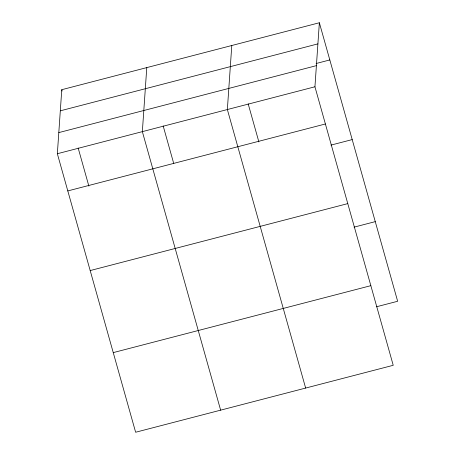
<?xml version="1.0" encoding="UTF-8"?>
<svg xmlns="http://www.w3.org/2000/svg" width="455" height="455" viewBox="0 0 455 455"><rect width="100%" height="100%" fill="white"/><g stroke="black" fill="none" stroke-linecap="round" stroke-linejoin="round"><path stroke-width="0.68" d="M319.364 22.75L314.94 86.78L393.228 365.302L135.635 432.25L57.347 153.727L61.772 89.698L319.364 22.75L397.653 301.273L376.439 306.784M146.777 67.607L142.352 131.631L220.641 410.16M231.783 45.511L227.358 109.541L305.646 388.064M60.31 110.827L317.903 43.879M316.134 63.507L329.818 59.946M58.809 132.598L316.396 65.651M57.347 153.727L314.94 86.78M67.806 190.924L325.393 123.976M330.99 145.1L352.204 139.588M90.192 270.56L347.779 203.612M354.058 227.147L375.267 221.636M113.255 352.614L370.842 285.666M248.168 103.814L258.884 141.926M163.163 125.904L173.685 163.339M61.772 89.698L62.153 91.051M78.158 147.994L88.873 186.112"/></g></svg>
